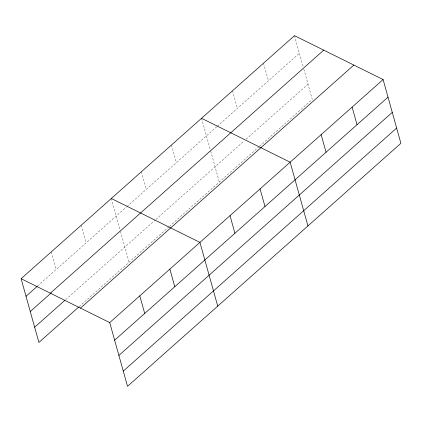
<?xml version="1.0" encoding="UTF-8"?>
<svg xmlns="http://www.w3.org/2000/svg" width="422" height="422" viewBox="0 0 422 422"><rect width="100%" height="100%" fill="white"/><g stroke="black" fill="none" stroke-linecap="round" stroke-linejoin="round"><path stroke-width="0.32" stroke-dasharray="2.11 1.58" d="M37.653 285.947L126.415 207.044M126.901 206.611L216.771 126.716M217.267 126.278L299.393 53.267M65.69 299.62L154.932 220.279M155.903 219.419L244.095 141.017M246.063 139.271L308.028 84.184M79.157 306.652L168.884 226.883M169.37 226.45L259.166 146.629M259.657 146.191L312.28 99.407L303.645 68.491M294.482 35.664L303.291 67.225M263.497 63.21L268.413 80.808M232.517 90.751L237.428 108.354M201.531 118.297L210.341 149.852M210.699 151.123L219.329 182.04M171.459 145.031L176.375 162.628M141.386 171.765L146.302 189.362M111.318 198.498L120.128 230.053M120.481 231.325L129.111 262.241M81.246 225.232L86.157 242.829M51.173 251.966L56.084 269.563"/><path stroke-width="0.63" d="M21.1 278.699L294.482 35.664L383.102 79.558L400.9 143.301L127.518 386.336L109.72 322.593L21.1 278.699L38.898 342.442L78.671 307.084M26.011 296.297L37.168 286.38M50.345 293.184L323.727 50.149M30.263 311.526L51.12 292.984M34.646 327.214L64.719 300.48M80.475 308.107L353.858 65.072M109.72 322.593L383.102 79.558M114.636 340.19L388.018 97.155M118.888 355.419L392.27 112.384M123.266 371.107L396.648 128.072M201.531 118.297L290.151 162.19L307.949 225.934M111.318 198.498L199.938 242.392L217.736 306.135M352.117 107.104L357.033 124.701M321.137 134.644L326.048 152.242M260.079 188.924L264.995 206.522M230.011 215.658L234.922 233.255M169.866 269.125L174.777 286.723M139.793 295.859L144.709 313.456"/></g></svg>
